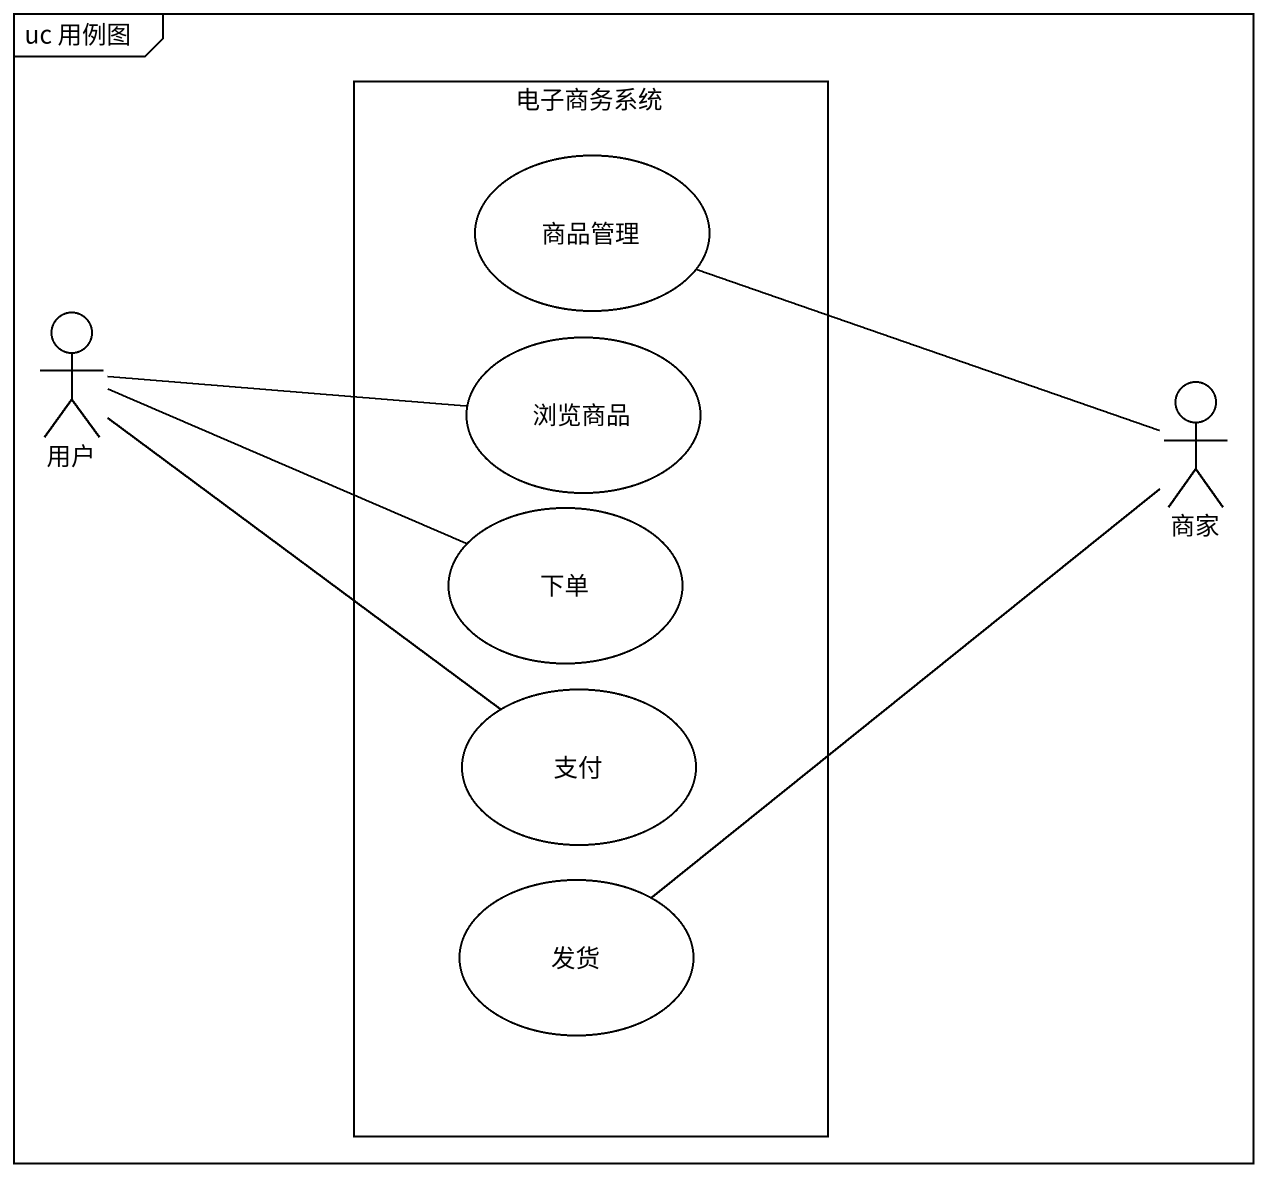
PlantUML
@startuml
mainframe uc 用例图
rectangle 电子商务系统 {
  usecase 商品管理
  usecase 浏览商品
  usecase 下单
  usecase 支付
  usecase 发货
}
actor 用户
actor 商家
用户 -right- 浏览商品
用户 -right- 下单
用户 -- 支付
商家 -left- 商品管理
商家 -- 发货
@enduml
